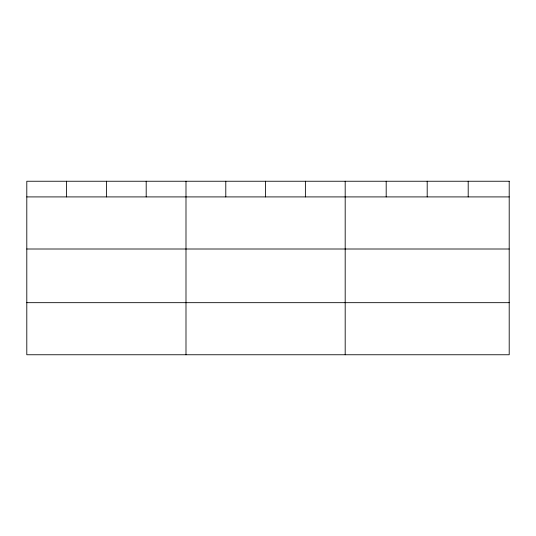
<?xml version="1.0" encoding="UTF-8"?>
<svg xmlns="http://www.w3.org/2000/svg" width="536" height="536" viewBox="0 0 536 536"><rect width="100%" height="100%" fill="white"/><g stroke="black" fill="none" stroke-linecap="round" stroke-linejoin="round"><path stroke-width="0.8" d="M26.8 196.913L509.2 196.913M26.8 249.006L509.2 249.006M26.8 302.673L509.2 302.673M468.196 181.242L468.196 196.913M427.192 181.242L427.192 196.913M386.188 181.242L386.188 196.913M345.184 181.242L345.184 354.758M305.386 181.242L305.386 196.913M265.588 181.242L265.588 196.913M225.79 181.242L225.79 196.913M185.992 181.242L185.992 354.758M146.194 181.242L146.194 196.913M106.396 181.242L106.396 196.913M66.598 181.242L66.598 196.913M509.2 181.242L26.8 181.242L26.8 354.758L509.2 354.758L509.2 181.242"/></g></svg>
